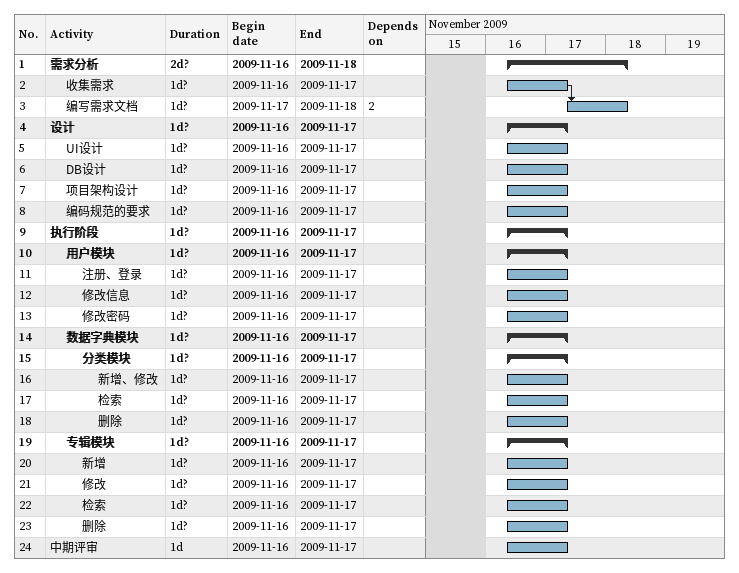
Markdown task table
| ID | Level | Task | Duration | Start | Finish | Predecessors |
|---|---|---|---|---|---|---|
| 1 | 1 | **需求分析** | 2d? | 2009-11-16 | 2009-11-18 |  |
| 2 | 2 | 收集需求 | 1d? | 2009-11-16 | 2009-11-17 |  |
| 3 | 2 | 编写需求文档 | 1d? | 2009-11-17 | 2009-11-18 | 2 |
| 4 | 1 | **设计** | 1d? | 2009-11-16 | 2009-11-17 |  |
| 5 | 2 | UI设计 | 1d? | 2009-11-16 | 2009-11-17 |  |
| 6 | 2 | DB设计 | 1d? | 2009-11-16 | 2009-11-17 |  |
| 7 | 2 | 项目架构设计 | 1d? | 2009-11-16 | 2009-11-17 |  |
| 8 | 2 | 编码规范的要求 | 1d? | 2009-11-16 | 2009-11-17 |  |
| 9 | 1 | **执行阶段** | 1d? | 2009-11-16 | 2009-11-17 |  |
| 10 | 2 | **用户模块** | 1d? | 2009-11-16 | 2009-11-17 |  |
| 11 | 3 | 注册、登录 | 1d? | 2009-11-16 | 2009-11-17 |  |
| 12 | 3 | 修改信息 | 1d? | 2009-11-16 | 2009-11-17 |  |
| 13 | 3 | 修改密码 | 1d? | 2009-11-16 | 2009-11-17 |  |
| 14 | 2 | **数据字典模块** | 1d? | 2009-11-16 | 2009-11-17 |  |
| 15 | 3 | **分类模块** | 1d? | 2009-11-16 | 2009-11-17 |  |
| 16 | 4 | 新增、修改 | 1d? | 2009-11-16 | 2009-11-17 |  |
| 17 | 4 | 检索 | 1d? | 2009-11-16 | 2009-11-17 |  |
| 18 | 4 | 删除 | 1d? | 2009-11-16 | 2009-11-17 |  |
| 19 | 2 | **专辑模块** | 1d? | 2009-11-16 | 2009-11-17 |  |
| 20 | 3 | 新增 | 1d? | 2009-11-16 | 2009-11-17 |  |
| 21 | 3 | 修改 | 1d? | 2009-11-16 | 2009-11-17 |  |
| 22 | 3 | 检索 | 1d? | 2009-11-16 | 2009-11-17 |  |
| 23 | 3 | 删除 | 1d? | 2009-11-16 | 2009-11-17 |  |
| 24 | 1 | 中期评审 | 1d | 2009-11-16 | 2009-11-17 |  |
